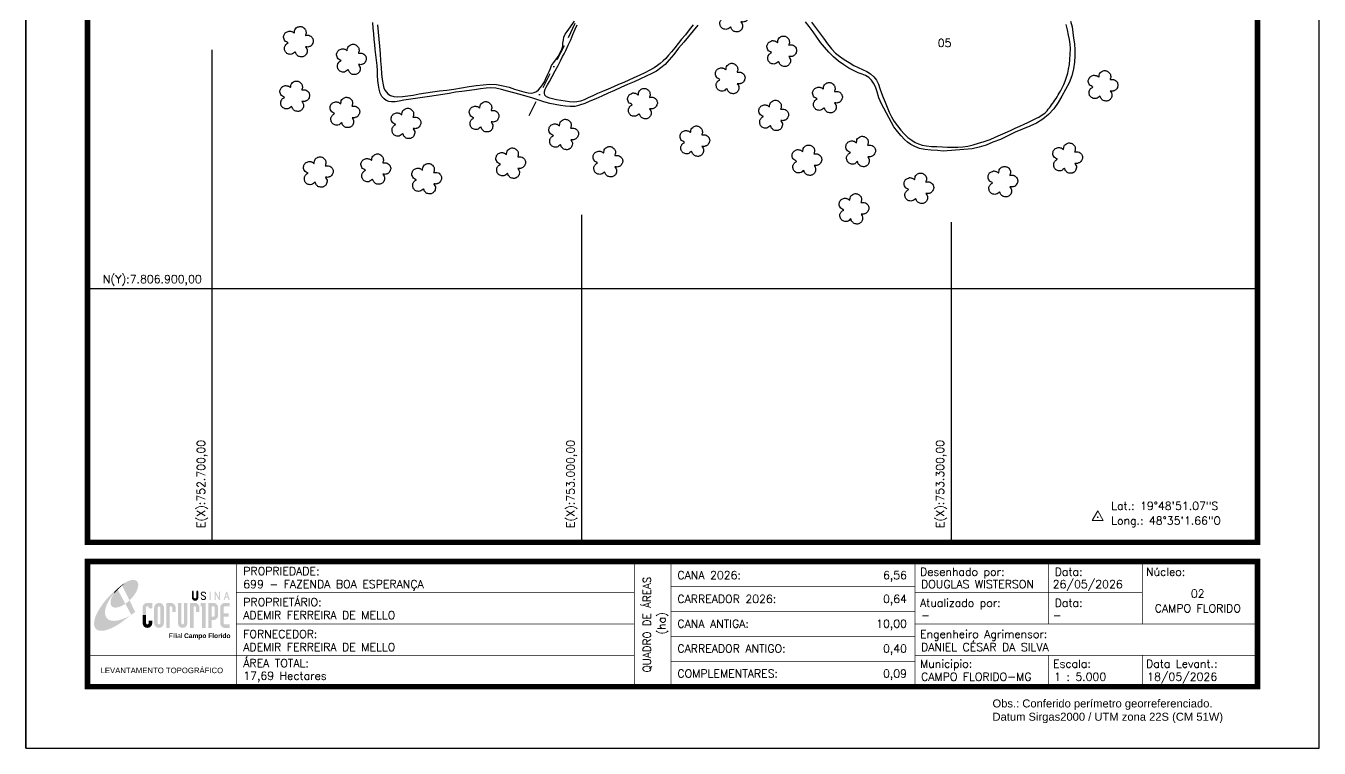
# Model space of a CAD drawing. Header units: millimetres. Extents: x 752549 to 753599, y 7806527 to 7808012.
# Drawn here: x 752549 to 753599, y 7806527 to 7807113 of the extents above; entities that cross this region are included whole.
import ezdxf
from ezdxf.enums import TextEntityAlignment as Align

# ---------------------------------------------------------------- set-up
doc = ezdxf.new("R2010")
doc.units = ezdxf.units.MM
for name, pattern in [('CONTINUO', [0]), ('DASHDOT', [25.4, 12.7, -6.35, 0, -6.35]), ('LIN0', [0])]:
    doc.linetypes.add(name, pattern=pattern)
for name, color, linetype in [('0114000699', 1, 'Continuous'), ('0114000699003', 5, 'Continuous'), ('0114000699004', 5, 'Continuous'), ('0114000699005', 5, 'Continuous'), ('MALHA', 8, 'Continuous'), ('MARGEM', 5, 'Continuous'), ('REDE_DE_LUZ', 6, 'DASHDOT'), ('RESERVA', 94, 'Continuous'), ('TEXTO', 7, 'Continuous')]:
    doc.layers.add(name, color=color, linetype=linetype)
doc.styles.add('ARIAL', font='arial.ttf')
doc.styles.add('marcelo', font='arial.ttf')
doc.styles.add('Simplex', font='simplex.shx')
doc.styles.get("Standard").update_dxf_attribs({"font": 'arial.ttf'})

# ---------------------------------------------------------------- blocks, each defined once
blk = doc.blocks.new('A$C78F83FB3')
at = {"layer": 'MARGEM'}
h = blk.add_hatch(color=20, dxfattribs=at)
edge = h.paths.add_edge_path()
edge.add_ellipse((19.49, 23.77), major_axis=(-6.68, -6.67), ratio=0.469426, start_angle=292.73277, end_angle=601.25787)
edge.add_ellipse((22.83, 22.05), major_axis=(12.64, 11.29), ratio=0.457614, start_angle=79.90686, end_angle=107.91393)
edge = h.paths.add_edge_path()
edge.add_ellipse((18.28, 18.7), major_axis=(13.95, 13.59), ratio=0.386848, start_angle=63.96117, end_angle=264.59932)
edge.add_ellipse((22.83, 22.05), major_axis=(12.64, 11.29), ratio=0.457614, start_angle=107.91393, end_angle=245.11815, ccw=False)
edge.add_ellipse((19.49, 23.77), major_axis=(-6.68, -6.67), ratio=0.469426, start_angle=241.25787, end_angle=292.73277, ccw=False)
for color, points in [(20, [(15.46, 26.12), (14.17, 24.81), (14.06, 24.24), (14.39, 23.97), (14.67, 24.54), (19.47, 29.32), (18.48, 28.66), (17.31, 27.78)]), (7, [(58.42, 24.9), (57.9, 24.9), (57.9, 21.73, -0.414214), (57.15, 20.98), (56.84, 20.98, -0.414214), (56.09, 21.73), (56.09, 24.9), (55.57, 24.9), (55.57, 21.73, 0.414214), (56.84, 20.46), (57.15, 20.46, 0.414214), (58.42, 21.73)]), (7, [(61.7, 24.9), (61.23, 24.9, 0.396318), (60.04, 23.78), (60.04, 23.72, 0.151912), (60.39, 22.97), (60.46, 22.92), (62.18, 22), (62.85, 21.83, 0.12407), (62.51, 22.42), (60.75, 23.36, -0.13192), (60.56, 23.77, -0.385578), (61.23, 24.37), (61.7, 24.37, -0.414214), (62.37, 23.7), (62.89, 23.7, 0.414214)]), (7, [(62.37, 23.7), (62.89, 23.7, 0.414214), (61.7, 24.9), (61.23, 24.9, 0.396318), (60.04, 23.78), (60.04, 23.72, 0.151912), (60.39, 22.97), (60.46, 22.92), (62.18, 22), (62.18, 22, -0.131921), (62.37, 21.59, -0.385578), (61.7, 20.98), (61.23, 20.98, -0.414214), (60.56, 21.65), (60.04, 21.65, 0.414214), (61.23, 20.46), (61.7, 20.46, 0.402546), (62.89, 21.61, 0.165292), (62.51, 22.42), (60.75, 23.36, -0.13192), (60.56, 23.77, -0.385578), (61.23, 24.37), (61.7, 24.37, -0.414214)]), (7, [(30.97, 12.46), (29.13, 12.46), (29.13, 8.21, 1), (34.29, 8.21), (34.29, 9.41), (32.45, 9.41), (32.45, 8.21, -1), (30.97, 8.21)])]:
    blk.add_hatch(color=color, dxfattribs=at).paths.add_polyline_path(points)
h = blk.add_hatch(color=7, dxfattribs=at)
h.paths.add_polyline_path([(65.24, 24.9), (64.72, 24.9), (64.72, 20.46), (65.24, 20.46)])
h.paths.add_polyline_path([(67.38, 20.46), (67.9, 20.46), (67.9, 23.74), (69.74, 20.46), (70.23, 20.46), (70.23, 24.9), (69.71, 24.9), (69.71, 21.58), (67.85, 24.9), (67.38, 24.9)])
h.paths.add_polyline_path([(72.17, 20.46), (72.72, 20.46), (73.14, 21.73), (74.49, 21.73), (74.9, 20.46), (75.45, 20.46), (74, 24.9), (73.62, 24.9)])
h.paths.add_polyline_path([(73.81, 23.8), (74.32, 22.25), (73.31, 22.25)], flags=16)
h = blk.add_hatch(color=7, dxfattribs=at)
h.paths.add_polyline_path([(31.71, 18.93, 0.414214), (29.13, 16.35), (29.13, 12.46), (30.97, 12.46), (30.97, 16.35, -0.414214), (31.71, 17.09), (32.45, 17.09), (32.45, 16.02), (34.29, 16.02), (34.29, 18.93)])
h.paths.add_polyline_path([(44.15, 17.09, -0.414214), (44.89, 16.35), (44.89, 14.1), (46.72, 14.1), (46.72, 16.17, 0.433937), (44.15, 18.93), (41.77, 18.93), (41.77, 12.46), (43.61, 12.46), (43.61, 17.09)])
h.paths.add_polyline_path([(43.61, 12.46), (41.77, 12.46), (41.77, 5.62), (43.61, 5.62)])
h.paths.add_polyline_path([(47.92, 12.46), (49.75, 12.46), (49.75, 18.93), (47.92, 18.93)])
h.paths.add_polyline_path([(52.91, 18.93), (51.08, 18.93), (51.08, 12.46), (52.91, 12.46)])
h.paths.add_polyline_path([(51.08, 8.12, -1), (49.75, 8.12), (49.75, 12.46), (47.92, 12.46), (47.92, 8.12, 1), (52.91, 8.12), (52.91, 12.46), (51.08, 12.46)])
h.paths.add_polyline_path([(54.41, 12.46), (56.25, 12.46), (56.25, 17.09), (56.79, 17.09, -0.414214), (57.53, 16.35), (57.53, 14.1), (59.36, 14.1), (59.36, 16.17, 0.433937), (56.79, 18.93), (54.41, 18.93)])
h.paths.add_polyline_path([(56.25, 12.46), (54.41, 12.46), (54.41, 5.62), (56.25, 5.62)])
h.paths.add_polyline_path([(60.73, 12.46), (62.58, 12.46), (62.58, 18.93), (60.02, 18.93), (60.02, 17.08), (60.73, 17.08)])
h.paths.add_polyline_path([(62.58, 12.46), (60.73, 12.46), (60.73, 5.62), (62.58, 5.62)])
h.paths.add_polyline_path([(64.06, 12.46), (65.82, 12.46), (65.82, 17.17), (66.66, 17.17, -0.450417), (67.48, 16.25), (67.48, 12.46), (69.24, 12.46, 0.002307), (69.24, 12.48, 0.005282), (69.23, 12.54, -0.000938), (69.23, 12.53), (69.23, 16.17, 0.433937), (66.66, 18.93), (64.06, 18.93)])
h.paths.add_polyline_path([(64.06, 5.62), (65.82, 5.62), (65.82, 9.77), (66.66, 9.77, 0.426056), (69.24, 12.46), (67.48, 12.46), (67.48, 12.45, -0.450417), (66.66, 11.53), (65.82, 11.53), (65.82, 12.46), (64.06, 12.46)])
h.paths.add_polyline_path([(70.37, 12.46), (74.87, 12.46), (74.87, 13.44), (72.21, 13.44), (72.21, 16.35, -0.414214), (72.95, 17.09), (75.38, 17.09), (75.38, 18.93), (72.95, 18.93, 0.414214), (70.37, 16.35)])
h.paths.add_polyline_path([(72.21, 11.62), (74.87, 11.62), (74.87, 12.46), (70.37, 12.46), (70.37, 8.21, 0.414214), (72.95, 5.62), (75.38, 5.62), (75.38, 7.47), (72.95, 7.47, -0.414214), (72.21, 8.21)])
h = blk.add_hatch(color=7, dxfattribs=at)
h.paths.add_polyline_path([(35.29, 16.35), (35.29, 8.21, 1), (40.46, 8.21, 0.016978), (40.45, 8.38), (40.45, 16.17, 0.433937), (37.88, 18.93), (37.87, 18.93, 0.41391)])
h.paths.add_polyline_path([(38.62, 16.35), (38.62, 8.21, -1), (37.13, 8.21), (37.13, 16.35, -1)], flags=16)
at = {"layer": 'MARGEM', "color": 7}
blk.add_lwpolyline([(58.42, 24.9), (57.9, 24.9), (57.9, 21.73, -0.414214), (57.15, 20.98), (56.84, 20.98, -0.414214), (56.09, 21.73), (56.09, 24.9), (55.57, 24.9), (55.57, 21.73, 0.414214), (56.84, 20.46), (57.15, 20.46, 0.414214), (58.42, 21.73), (58.42, 24.9)], format="xyb", close=True, dxfattribs=at)
at = {"layer": 'MARGEM', "color": 252, "insert": (43.05, 2.72), "char_height": 2.5, "attachment_point": 1, "style": 'ARIAL'}
blk.add_mtext_dynamic_manual_height_columns('Filial {\\fArial|b1|i0|c0|p34;Campo Florido}', width=33.0271, gutter_width=2.46, heights=[2.95], dxfattribs=at)
blk = doc.blocks.new('mato')
at = {"layer": 'RESERVA', "linetype": 'CONTINUO', "elevation": 46.7}
blk.add_lwpolyline([(753331.7, 7807295.7), (753331, 7807296.1), (753330.2, 7807296.6), (753329.3, 7807297.1), (753328.8, 7807297.9), (753328.4, 7807298.7), (753328.1, 7807299.5), (753328, 7807300.3), (753328, 7807300.9), (753328.2, 7807301.6), (753328.4, 7807302.2), (753328.6, 7807302.8), (753329, 7807303.3), (753329.3, 7807303.7), (753329.7, 7807304.1), (753330.2, 7807304.4), (753330.9, 7807304.7), (753331.6, 7807305), (753332.3, 7807305.3), (753332.8, 7807305.3), (753333.4, 7807305.2), (753333.9, 7807305.1), (753334.3, 7807305), (753334.7, 7807304.9), (753335.1, 7807304.7), (753335.7, 7807304.3), (753336.2, 7807303.9), (753336.6, 7807303.6), (753336.7, 7807304.4), (753336.9, 7807305.4), (753337.1, 7807306.3), (753337.6, 7807307.1), (753338.3, 7807307.8), (753339, 7807308.3), (753339.6, 7807308.6), (753340.2, 7807308.8), (753340.9, 7807309), (753341.6, 7807309), (753342.2, 7807308.9), (753342.8, 7807308.8), (753343.3, 7807308.6), (753343.7, 7807308.4), (753344.2, 7807308), (753344.8, 7807307.5), (753345.3, 7807306.9), (753345.8, 7807306.4), (753346, 7807305.8), (753346.1, 7807305.3), (753346.1, 7807304.8), (753346.2, 7807304.4), (753346.2, 7807304), (753346.2, 7807303.5), (753346, 7807302.8), (753345.8, 7807302.2), (753345.7, 7807301.7), (753346.5, 7807301.8), (753347.5, 7807301.8), (753348.4, 7807301.8), (753349.3, 7807301.5), (753350.1, 7807301), (753350.8, 7807300.4), (753351.2, 7807299.9), (753351.6, 7807299.3), (753351.8, 7807298.7), (753352, 7807298.1), (753352.1, 7807297.4), (753352.1, 7807296.8), (753352, 7807296.3), (753351.8, 7807295.8), (753351.6, 7807295.3), (753351.2, 7807294.6), (753350.8, 7807293.9), (753350.3, 7807293.4), (753349.9, 7807293.1), (753349.4, 7807292.8), (753348.9, 7807292.7), (753348.5, 7807292.5), (753348.1, 7807292.4), (753347.6, 7807292.3), (753346.9, 7807292.4), (753346.3, 7807292.4), (753345.8, 7807292.4), (753346.2, 7807291.7), (753346.7, 7807290.9), (753347.1, 7807290), (753347.1, 7807289), (753347, 7807288.1), (753346.8, 7807287.3), (753346.5, 7807286.6), (753346.1, 7807286.1), (753345.7, 7807285.6), (753345.2, 7807285.2), (753344.6, 7807284.8), (753344.1, 7807284.6), (753343.6, 7807284.4), (753343, 7807284.3), (753342.4, 7807284.3), (753341.7, 7807284.4), (753340.9, 7807284.5), (753340.2, 7807284.7), (753339.7, 7807285), (753339.3, 7807285.4), (753339, 7807285.7), (753338.7, 7807286), (753338.4, 7807286.3), (753338.1, 7807286.7), (753337.9, 7807287.4), (753337.7, 7807288), (753337.4, 7807288.4), (753336.8, 7807287.9), (753336.1, 7807287.3), (753335.3, 7807286.7), (753334.4, 7807286.4), (753333.5, 7807286.3), (753332.7, 7807286.4), (753331.9, 7807286.5), (753331.3, 7807286.8), (753330.7, 7807287.1), (753330.2, 7807287.5), (753329.8, 7807288), (753329.4, 7807288.4), (753329.1, 7807288.9), (753329, 7807289.4), (753328.8, 7807290), (753328.7, 7807290.7), (753328.7, 7807291.5), (753328.7, 7807292.2), (753328.9, 7807292.8), (753329.1, 7807293.2), (753329.4, 7807293.6), (753329.6, 7807294), (753329.9, 7807294.4), (753330.2, 7807294.7), (753330.8, 7807295.1), (753331.3, 7807295.4)], close=True, dxfattribs=at)

msp = doc.modelspace()

# ---------------------------------------------------------------- linework, layer by layer
at = {"layer": '0114000699', "elevation": 575.6}
for points in [[(753094.2, 7807113.8), (753090.3, 7807109.2), (753086.5, 7807104.7), (753082.7, 7807100), (753078.6, 7807095.1), (753074.6, 7807090.1), (753071, 7807085.7), (753067.6, 7807082), (753064.2, 7807079.1), (753060.7, 7807076.6), (753056.7, 7807074.5), (753052.3, 7807072.5), (753047.6, 7807070.3), (753042.5, 7807067.9), (753037.1, 7807065.6), (753031.6, 7807063.2), (753026.4, 7807060.9), (753021.3, 7807058.6), (753016.3, 7807056.3), (753011.3, 7807054), (753006.6, 7807052), (753002.4, 7807050.2), (752998.2, 7807048.9), (752994.4, 7807047.9), (752990.6, 7807047.8), (752986.7, 7807048.1), (752982.6, 7807048.7), (752978.3, 7807049.4), (752974, 7807050.3), (752969.2, 7807051.7), (752964.3, 7807053.2), (752959.4, 7807054.7), (752954.6, 7807056.1), (752949.8, 7807057.6), (752944.8, 7807059), (752939.7, 7807060.3), (752934.7, 7807061.5), (752930.1, 7807062.6), (752926.2, 7807063), (752922.2, 7807062.7), (752917.7, 7807062.2), (752912.9, 7807061.4), (752902.7, 7807059.9), (752897.5, 7807059.3), (752892.4, 7807058.4), (752887.1, 7807057.5), (752881.6, 7807056.7), (752876.2, 7807055.9), (752870.6, 7807055.1), (752855.6, 7807052.9), (752851.8, 7807052.2), (752848.4, 7807051.7), (752845.6, 7807051.5), (752843.2, 7807051.8), (752841.1, 7807052.6), (752839.4, 7807053.9), (752837.5, 7807055.9), (752836.2, 7807058.7), (752835.4, 7807061.8), (752834.9, 7807065.2), (752834.4, 7807069), (752834.2, 7807072.9), (752834, 7807077), (752833.7, 7807081.1), (752832.7, 7807089.8), (752832.2, 7807094.1), (752831.8, 7807098.2), (752831.4, 7807102.3), (752831, 7807106.8), (752830.7, 7807111.4), (752830.4, 7807115.9)], [(753396.7, 7807117.2), (753398, 7807112.6), (753398.7, 7807107.9), (753399.2, 7807103.3), (753399.9, 7807098.6), (753400.3, 7807093.8), (753400.3, 7807088.9), (753400, 7807083.9), (753399.2, 7807078.4), (753397.7, 7807072.7), (753395.6, 7807067.1), (753392.8, 7807061.6), (753389.7, 7807056.3), (753386.6, 7807051), (753383.1, 7807046), (753379, 7807041.4), (753374.3, 7807037.4), (753369.2, 7807034.2), (753363.8, 7807031.7), (753357.9, 7807029.4), (753351.8, 7807027), (753345.8, 7807024), (753339.8, 7807021.1), (753333.8, 7807018.7), (753328.2, 7807016.5), (753322.7, 7807014.7), (753317, 7807013.3), (753293.3, 7807011.6), (753288.7, 7807012), (753283.5, 7807012.4), (753278.6, 7807012.8), (753274.2, 7807013.7), (753270.3, 7807015.2), (753267.1, 7807017), (753264.4, 7807018.9), (753262, 7807021), (753259.2, 7807023.9), (753256.4, 7807027.4), (753253.4, 7807031.3), (753243.2, 7807050), (753241.2, 7807054.9), (753239.8, 7807059.7), (753238.4, 7807063.7), (753236.9, 7807066.8), (753235.1, 7807069.3), (753233, 7807071.3), (753230.4, 7807072.9), (753227.5, 7807074), (753224.4, 7807075.1), (753221, 7807076.7), (753216.9, 7807078.8), (753212.7, 7807081.5), (753208.4, 7807084.6), (753204.3, 7807088.1), (753200.5, 7807091.9), (753197.1, 7807095.9), (753193.8, 7807099.9), (753190.8, 7807104), (753187.7, 7807108.4), (753184.6, 7807112.7), (753181.6, 7807116.7)]]:
    msp.add_lwpolyline(points, dxfattribs=at)
at = {"layer": '0114000699003', "elevation": 578.8}
msp.add_lwpolyline([(752834.1, 7807114), (752834.7, 7807108.3), (752835.2, 7807102.6), (752835.7, 7807096.8), (752836.2, 7807090.9), (752836.6, 7807085), (752837, 7807079.4), (752837.3, 7807074.2), (752837.9, 7807069.6), (752838.6, 7807065.5), (752839.3, 7807062.7), (752840.3, 7807060.8), (752841.3, 7807059.4), (752842.6, 7807058.1), (752844.6, 7807056.8), (752847.3, 7807056), (752850.4, 7807055.6), (752854.3, 7807055.8), (752858.6, 7807056.4), (752863, 7807057.1), (752868, 7807058), (752873.3, 7807058.8), (752878.7, 7807059.6), (752884.5, 7807060.4), (752890.3, 7807061.1), (752896.2, 7807062), (752902.3, 7807063), (752908.4, 7807063.9), (752914.3, 7807064.8), (752919.8, 7807065.5), (752925.1, 7807065.9), (752930.6, 7807065.6), (752936.1, 7807064.6), (752940.9, 7807063.4), (752945.2, 7807062), (752949.2, 7807060.7), (752953, 7807059.7), (752956.3, 7807058.9), (752959.1, 7807058.7), (752961.4, 7807059.1), (752963.1, 7807059.9), (752964.9, 7807061.2), (752966.5, 7807063.1), (752968, 7807065.4), (752969.6, 7807067.9), (752970.9, 7807070.6), (752972.2, 7807073.4), (752973.5, 7807076.1), (752974.5, 7807078.6), (752975.5, 7807081), (752977, 7807083.3), (752978.8, 7807085.7), (752980.7, 7807088.5), (752982.5, 7807091.5), (752983.8, 7807094.3), (752984.5, 7807096.8), (752984.7, 7807099.3), (752985, 7807101.9), (752985.4, 7807104.2), (752986.6, 7807106.6), (752988, 7807108.7), (752994, 7807117.2)], dxfattribs=at)
at = {"layer": '0114000699004', "elevation": 558.9}
msp.add_lwpolyline([(753090.3, 7807114.1), (753087.2, 7807110.1), (753084.1, 7807106), (753081, 7807102.5), (753078.2, 7807099), (753075.4, 7807095.5), (753072.8, 7807092.3), (753070.4, 7807089.4), (753068.3, 7807086.9), (753066, 7807084.8), (753063.7, 7807082.8), (753061.5, 7807081), (753058.7, 7807079.2), (753055.2, 7807077.2), (753051.1, 7807075.2), (753046.6, 7807073.1), (753042.3, 7807071), (753038.2, 7807069.2), (753034, 7807067.3), (753029.8, 7807065.6), (753025.6, 7807063.8), (753021.3, 7807061.9), (753016.9, 7807060.1), (753012.7, 7807058.3), (753008.8, 7807056.5), (753005.2, 7807054.8), (753002, 7807053.2), (752998.9, 7807052.2), (752996, 7807051.5), (752993.1, 7807051.3), (752990, 7807051.6), (752986.5, 7807052.2), (752983, 7807052.7), (752979.5, 7807053.3), (752976.3, 7807054), (752974.1, 7807054.6), (752973.3, 7807054.8), (752972, 7807055.4), (752971.4, 7807055.6), (752970.9, 7807056.1), (752970, 7807057), (752969.6, 7807058.5), (752969.6, 7807060), (752970.1, 7807061.8), (752971, 7807063.5), (752972.2, 7807065.5), (752973.7, 7807068.2), (752975.8, 7807072.1), (752978.3, 7807076.7), (752980.7, 7807081.2), (752982.8, 7807084.9), (752984.4, 7807088.3), (752985.6, 7807090.7), (752987.1, 7807093.4), (752989, 7807097.5), (752991, 7807102), (752992.8, 7807106.3), (752994.5, 7807110.5), (752996.1, 7807114.2)], dxfattribs=at)
at = {"layer": '0114000699005', "elevation": 559.3}
msp.add_lwpolyline([(753186.4, 7807116.3), (753189.6, 7807112), (753192.9, 7807107.7), (753196.2, 7807103.2), (753199.5, 7807098.8), (753202.8, 7807094.7), (753205.9, 7807091.2), (753209.3, 7807088.6), (753213, 7807086.1), (753217, 7807083.6), (753220.9, 7807081.2), (753224.4, 7807079.4), (753228, 7807077.9), (753231.4, 7807076.3), (753234.3, 7807074.3), (753237, 7807071.9), (753239.2, 7807069.1), (753240.8, 7807066), (753242, 7807062.5), (753243.2, 7807058.7), (753244.6, 7807055), (753246.2, 7807051.2), (753247.9, 7807047.3), (753249.6, 7807043.2), (753251.5, 7807039.4), (753253.7, 7807035.7), (753256.2, 7807032), (753258.9, 7807028.5), (753261.7, 7807025.5), (753264.6, 7807022.7), (753267.8, 7807020.4), (753270.7, 7807018.6), (753273.4, 7807017.4), (753276.3, 7807016.5), (753279.8, 7807015.9), (753283.9, 7807015.4), (753288.2, 7807015.2), (753292.7, 7807014.9), (753297, 7807014.8), (753305.2, 7807014.7), (753309.3, 7807015), (753313.3, 7807015.6), (753317.7, 7807016.7), (753322.1, 7807017.9), (753326.7, 7807019.3), (753331.4, 7807021), (753335.7, 7807022.8), (753339.8, 7807024.7), (753343.8, 7807026.4), (753347.9, 7807028.3), (753351.9, 7807030.1), (753355.6, 7807031.7), (753359.1, 7807033.4), (753362.2, 7807034.9), (753364.4, 7807035.9), (753366, 7807036.7), (753367.5, 7807037.5), (753369.1, 7807038.2), (753371, 7807039.2), (753373, 7807040.4), (753375, 7807041.8), (753376.5, 7807043), (753377.7, 7807044.3), (753378.7, 7807045.5), (753379.6, 7807046.6), (753380.5, 7807047.9), (753381.4, 7807049.1), (753382.3, 7807050.5), (753383.2, 7807051.7), (753384.1, 7807053), (753385, 7807054.3), (753385.8, 7807055.7), (753386.7, 7807057.2), (753387.6, 7807058.6), (753388.5, 7807060.3), (753389.5, 7807062), (753390.3, 7807063.6), (753391.3, 7807065.7), (753392.5, 7807068.4), (753393.6, 7807071.6), (753394.5, 7807074.8), (753395.2, 7807078.1), (753395.8, 7807082), (753396.3, 7807086.1), (753396.6, 7807090.4), (753396.7, 7807094.5), (753396.5, 7807098.5), (753396, 7807102.2), (753395.1, 7807105.8), (753394.2, 7807110), (753393.3, 7807114.4)], dxfattribs=at)
at = {"layer": 'MALHA'}
for points in [[(752700, 7806693.7), (752700, 7807093.9)], [(753000, 7806693.7), (753000, 7806959.8)], [(753300, 7806693.7), (753300, 7806953.7)], [(752598.6, 7806900), (753548.6, 7806900)]]:
    msp.add_lwpolyline(points, dxfattribs=at)
at = {"layer": 'MARGEM', "color": 174, "linetype": 'LIN0'}
msp.add_line((752548.6, 7806526.5), (752548.6, 7808011.5), dxfattribs=at)
at = {"layer": 'MARGEM', "color": 174, "linetype": 'LIN0', "flags": 128}
msp.add_lwpolyline([(753598.6, 7806526.5), (753598.6, 7808011.5), (752548.6, 7808011.5), (752548.6, 7806526.5)], close=True, dxfattribs=at)
at = {"layer": 'MARGEM', "color": 174, "linetype": 'LIN0', "const_width": 4.54, "flags": 128}
for points in [[(753548.6, 7806693.7), (753548.6, 7807961.5), (752598.6, 7807961.5), (752598.6, 7806693.7)], [(752598.6, 7806678.2), (753548.6, 7806678.2), (753548.6, 7806576.5), (752598.6, 7806576.5)]]:
    msp.add_lwpolyline(points, close=True, dxfattribs=at)
at = {"layer": 'MARGEM', "color": 174, "linetype": 'LIN0', "flags": 128}
for points, const_width in [([(752719.4, 7806678.2), (752719.4, 7806576.5)], 0.505), ([(752719.4, 7806678.2), (752719.4, 7806577.5)], 0.5), ([(753042.7, 7806678.2), (753042.7, 7806577.8)], 0.505), ([(753072.3, 7806678.2), (753072.3, 7806577.8)], 0.505), ([(753270.6, 7806678.2), (753270.6, 7806577.8)], 0.505), ([(753379.1, 7806627.4), (753379.1, 7806678.2)], 0.505), ([(753455, 7806627.4), (753455, 7806678.2)], 0.505), ([(753072.3, 7806657.9), (753270.6, 7806657.9)], 0.505), ([(752719.4, 7806652.8), (753042.7, 7806652.8)], 0.505), ([(753270.6, 7806652.8), (753455, 7806652.8)], 0.505), ([(753072.3, 7806637.5), (753270.6, 7806637.5)], 0.505), ([(752719.4, 7806627.4), (753042.7, 7806627.4)], 0.505), ([(753270.6, 7806627.4), (753548.7, 7806627.4)], 0.505), ([(753072.3, 7806617.2), (753270.6, 7806617.2)], 0.505), ([(752598.6, 7806601.9), (753042.7, 7806601.9)], 0.505), ([(753072.3, 7806596.9), (753270.6, 7806596.9)], 0.505), ([(753270.6, 7806601.9), (753548.6, 7806601.9)], 0.505), ([(753379.1, 7806601.9), (753379.1, 7806576.8)], 0.505), ([(753455, 7806601.9), (753455, 7806576.8)], 0.505)]:
    msp.add_lwpolyline(points, dxfattribs=dict(at, const_width=const_width))
at = {"layer": 'REDE_DE_LUZ'}
msp.add_lwpolyline([(752957.2, 7807040.4), (752989.1, 7807103.9), (753030.1, 7807189.3), (753047.6, 7807220.8), (753154.8, 7807444.9), (753211, 7807568.6)], dxfattribs=at)
at = {"layer": 'TEXTO', "color": 7, "lineweight": 9, "flags": 128}
msp.add_lwpolyline([(753414.4, 7806711.5), (753423.4, 7806711.5), (753418.9, 7806719.4)], close=True, dxfattribs=at)
at = {"layer": 'TEXTO', "color": 7, "lineweight": 9, "const_width": 0.706, "flags": 128}
msp.add_lwpolyline([(753418.5, 7806714.1, -1), (753419.2, 7806714.1, -1)], format="xyb", close=True, dxfattribs=at)

# ---------------------------------------------------------------- block references
at = {"layer": 'MARGEM', "linetype": 'ByBlock', "xscale": 1.529002714846904, "yscale": 1.529002714846904, "zscale": 1.529002714846904}
msp.add_blockref('A$C78F83FB3', (752598.8, 7806615.6), dxfattribs=at)
at = {"layer": 'RESERVA'}
for p in [(-216.6, -175.9), (-570.1, -196.2), (-527.1, -210.6), (-177.7, -204), (-219.6, -226.1), (83.2, -232.1), (-573.1, -240.5), (-140.6, -241.7), (-532.4, -253.7), (-290.8, -246.5), (-482.8, -262.6), (-419.4, -257.2), (-184.3, -256.1), (-354.8, -271.6), (-248.3, -277), (-113.7, -285.4), (-397.8, -294.9), (-318.9, -293.7), (-157.3, -292.5), (54.4, -290.8), (-554, -302.1), (-507.3, -299.7), (-466, -307.5), (-66.4, -315.3), (1.8, -309.9), (-119.1, -332)]:
    msp.add_blockref('mato', p, dxfattribs=at)

# ---------------------------------------------------------------- texts
at = {"layer": 'MALHA', "style": 'Simplex'}
msp.add_text('N(Y):7.806.900,00', height=6.5, dxfattribs=at).set_placement((752651.3, 7806907.6), align=Align.MIDDLE_CENTER)
for s, p in [('E(X):752.700,00', (752690.8, 7806741.1)), ('E(X):753.000,00', (752990.8, 7806741.1)), ('E(X):753.300,00', (753290.8, 7806741.1))]:
    msp.add_text(s, height=6.5, rotation=90, dxfattribs=at).set_placement(p, align=Align.MIDDLE_CENTER)
at = {"layer": 'MARGEM', "color": 7, "linetype": 'Continuous', "lineweight": 9}
for s, style, p in [('PROPRIEDADE:', 'Simplex', (752725.1, 7806673.6)), ('Desenhado por:', 'Simplex', (753274.6, 7806673.1)), ('Data:', 'Simplex', (753383.9, 7806673.1)), ('Núcleo:', 'Simplex', (753458.1, 7806673.1)), ('PROPRIETÁRIO:', 'Simplex', (752725.1, 7806648.4)), ('Atualizado por:', 'Simplex', (753274.6, 7806647.8)), ('Data:', 'Simplex', (753383.9, 7806647.8)), ('FORNECEDOR:', 'Simplex', (752725.1, 7806622.5)), ('Engenheiro Agrimensor:', 'Simplex', (753274.6, 7806622.5)), ('ÁREA TOTAL:', 'Simplex', (752725.1, 7806598.8)), ('Municipio:', 'Simplex', (753274.6, 7806598.4)), ('Escala:', 'Simplex', (753382.6, 7806598.4)), ('Data Levant.:', 'Simplex', (753458.1, 7806598.4)), ('Obs.: Conferido perímetro georreferenciado.', 'marcelo', (753333.4, 7806566.1)), ('Datum Sirgas2000 / UTM zona 22S (CM 51W)', 'marcelo', (753333.4, 7806555.3))]:
    msp.add_text(s, height=6.5, dxfattribs=dict(at, style=style)).set_placement(p, align=Align.TOP_LEFT)
at = {"layer": 'MARGEM', "color": 7, "linetype": 'Continuous', "style": 'Simplex'}
for s, p in [('CANA 2026:', (753077.6, 7806670.3)), ('699 - FAZENDA BOA ESPERANÇA', (752725.1, 7806663)), ('DOUGLAS WISTERSON', (753275.4, 7806663)), ('26/05/2026', (753382.3, 7806663)), ('CARREADOR 2026:', (753077.6, 7806651)), ('ADEMIR FERREIRA DE MELLO', (752725.1, 7806637.8)), ('CANA ANTIGA:', (753077.6, 7806630.9)), ('-', (753275.4, 7806637.8)), ('-', (753382.3, 7806637.8)), ('DANIEL CÉSAR DA SILVA', (753275.4, 7806611.9)), ('ADEMIR FERREIRA DE MELLO', (752725.1, 7806611.9)), ('CARREADOR ANTIGO:', (753077.6, 7806610.7)), ('17,69 Hectares', (752725.1, 7806588.6)), ('COMPLEMENTARES:', (753077.6, 7806590.4)), ('CAMPO FLORIDO-MG', (753275.4, 7806587.8)), ('1 : 5.000', (753383.4, 7806587.8)), ('18/05/2026', (753459, 7806587.8))]:
    msp.add_text(s, height=6.5, dxfattribs=at).set_placement(p, align=Align.TOP_LEFT)
for s, p in [('6,56', (753264, 7806670.3)), ('0,64', (753264, 7806651)), ('10,00', (753264, 7806630.9)), ('0,40', (753264, 7806610.7)), ('0,09', (753264, 7806590.4))]:
    msp.add_text(s, height=6.5, dxfattribs=at).set_placement(p, align=Align.TOP_RIGHT)
at = {"layer": 'MARGEM', "color": 7, "linetype": 'Continuous', "style": 'Simplex', "width": 0.95}
msp.add_text('QUADRO DE ÁREAS', height=6.5, rotation=90, dxfattribs=at).set_placement((753052.9, 7806626.9), align=Align.MIDDLE_CENTER)
at = {"layer": 'MARGEM', "color": 7, "linetype": 'Continuous', "style": 'Simplex'}
for s, p in [('02', (753500.1, 7806652.1)), ('CAMPO FLORIDO', (753500.1, 7806640.1))]:
    msp.add_text(s, height=6.5, dxfattribs=at).set_placement(p, align=Align.MIDDLE_CENTER)
msp.add_text('(ha)', height=6.5, rotation=90, dxfattribs=at).set_placement((753064.8, 7806627.9), align=Align.MIDDLE_CENTER)
at = {"layer": 'MARGEM', "color": 7, "linetype": 'ByBlock'}
msp.add_text('LEVANTAMENTO TOPOGRÁFICO', height=4.5, dxfattribs=at).set_placement((752659, 7806589.7), align=Align.MIDDLE_CENTER)
at = {"layer": 'TEXTO', "linetype": 'Continuous', "style": 'Simplex'}
msp.add_text('05', height=6.5, dxfattribs=at).set_placement((753294.5, 7807094.2), align=Align.BOTTOM_CENTER)
at = {"layer": 'TEXTO', "linetype": 'ByBlock', "style": 'Simplex'}
for s, p in [('Lat.: 19°48\'51.07"S', (753429.8, 7806720.1, 328.4)), ('Long.: 48°35\'1.66"O', (753429.8, 7806708.1, 328.4))]:
    msp.add_text(s, height=6.5, dxfattribs=at).set_placement(p)

doc.saveas('drawing.dxf')
